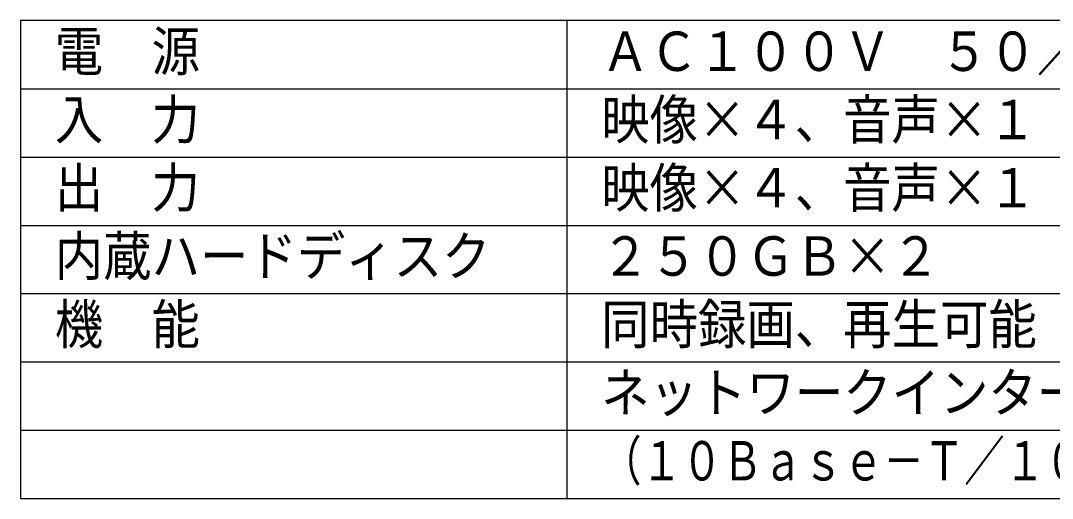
# Model space of a CAD drawing. Units: millimetres, scale not verified. Extents: x -63 to 63, y -57 to 57.
# Drawn here: x -62.5 to 13, y -56.5 to -21.5 of the extents above; entities that cross this region are included whole.
import ezdxf
from ezdxf.enums import TextEntityAlignment as Align

# ---------------------------------------------------------------- set-up
doc = ezdxf.new("R2010")
doc.units = ezdxf.units.MM
doc.header["$LTSCALE"] = 0.190236
doc.layers.add('0-1_MOJI1', color=2, linetype='Continuous')
doc.layers.add('0-3_WAKU', color=3, linetype='Continuous')
doc.styles.add('ＭＳ ゴシック', font='')
doc.styles.get('ＭＳ ゴシック').set_extended_font_data('MS Gothic')

msp = doc.modelspace()

# ---------------------------------------------------------------- linework, layer by layer
at = {"layer": '0-3_WAKU', "color": 4}
for p, q in [((-22.5, -56.5001), (-22.5, -21.5)), ((-62.5001, -56.5001), (62.5001, -56.5001))]:
    msp.add_line(p, q, dxfattribs=at)
at = {"layer": '0-3_WAKU', "color": 1}
for p, q in [((-62.5001, -26.5), (62.5001, -26.5)), ((-62.5001, -31.5001), (62.5001, -31.5001)), ((-62.5001, -36.5001), (62.5001, -36.5001)), ((-62.5001, -41.5001), (62.5001, -41.5001)), ((-62.5001, -46.5001), (62.5001, -46.5001)), ((-62.5001, -51.5001), (62.5001, -51.5001))]:
    msp.add_line(p, q, dxfattribs=at)
at = {"layer": '0-3_WAKU', "color": 4}
msp.add_lwpolyline([(62.5001, -21.5), (-62.5001, -21.5), (-62.5001, -56.5001)], dxfattribs=at)

# ---------------------------------------------------------------- texts
at = {"layer": '0-1_MOJI1', "style": 'ＭＳ ゴシック'}
for s, width, p in [('ＡＣ１００Ｖ\u3000５０／６０Ｈｚ', 0.9, (-20, -26.0552)), ('電\u3000源', 0.9, (-60.0001, -26.0552)), ('入  力', 0.9, (-60.0001, -31.0552)), ('映像×４、音声×１', 0.9, (-20, -31.0552)), ('出  力', 0.9, (-60.0001, -36.0552)), ('映像×４、音声×１', 0.9, (-20, -36.0552)), ('内蔵ハードディスク', 0.9, (-60.0001, -41.0552)), ('２５０ＧＢ×２', 0.9, (-20, -41.0552)), ('機  能', 0.9, (-60.0001, -46.0552)), ('同時録画、再生可能', 0.9, (-20, -46.0552)), ('ネットワークインターフェース内蔵', 0.9, (-20, -51.0552)), ('（１０Ｂａｓｅ－Ｔ／１００Ｂａｓｅ－ＴＸ、ＲＪ－４５）', 0.75, (-20, -56.0552))]:
    msp.add_text(s, height=2.887, dxfattribs=dict(at, width=width)).set_placement(p, align=Align.BOTTOM_LEFT)

doc.saveas('drawing.dxf')
